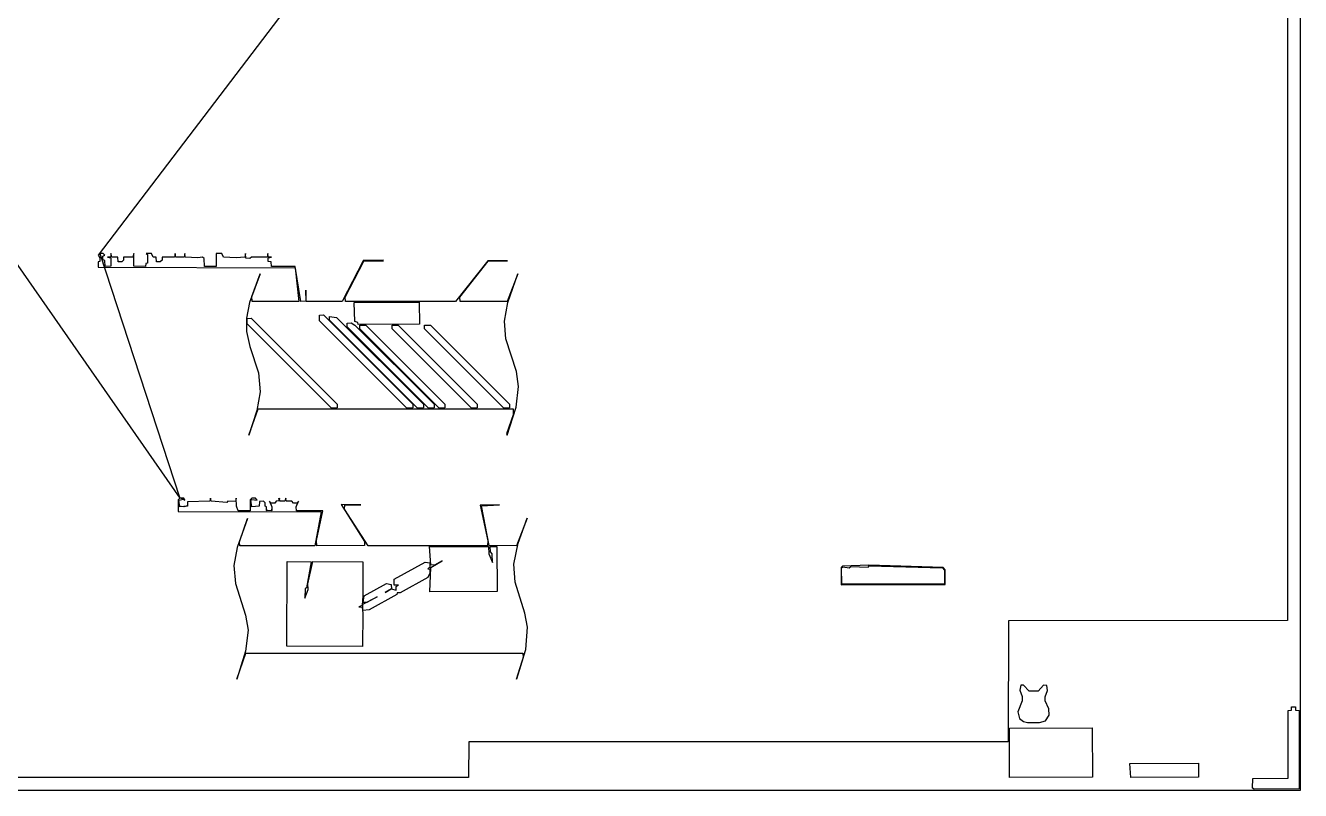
# Model space of a CAD drawing. Extents: x -313 to 313, y -223 to 223.
# Drawn here: x 28.8 to 313, y -222.7 to -52.2 of the extents above; entities that cross this region are included whole.
import ezdxf

# ---------------------------------------------------------------- set-up
doc = ezdxf.new("R2010")
doc.units = 0

msp = doc.modelspace()

# ---------------------------------------------------------------- linework, layer by layer
at = {"layer": 'BODY_OUTLINE'}
for p, q in [((312.96, -222.67), (312.89, 222.74)), ((126.61, 3.84), (44.92, -103.4)), ((310.04, -0.1), (310.04, -184.82)), ((63.2, -157.57), (14.34, -87.43)), ((44.92, -103.4), (45.33, -104.01)), ((45.33, -104.83), (44.92, -104.9)), ((44.92, -104.9), (44.92, -106.05)), ((46.08, -103.06), (45.33, -103.06)), ((45.33, -103.06), (63.14, -157.57)), ((45.33, -104.01), (45.33, -104.83)), ((46.01, -103.61), (46.42, -103.4)), ((46.01, -104.42), (46.01, -103.61)), ((46.42, -104.56), (46.01, -104.42)), ((46.42, -103.4), (46.08, -103.06)), ((46.49, -105.92), (46.42, -104.56)), ((47.78, -103.74), (47.03, -103.81)), ((47.03, -103.81), (47.78, -104.01)), ((47.98, -103.81), (47.78, -103.06)), ((47.78, -103.06), (47.78, -103.74)), ((47.78, -104.01), (47.78, -105.85)), ((49.34, -103.81), (47.98, -103.81)), ((49.41, -104.9), (49.34, -103.81)), ((50.22, -104.9), (49.41, -104.9)), ((50.63, -104.49), (50.22, -104.9)), ((52.67, -103.81), (50.63, -103.81)), ((50.63, -103.81), (50.63, -104.49)), ((52.87, -103.06), (52.67, -103.81)), ((52.87, -105.85), (52.87, -103.06)), ((56.82, -103.06), (55.66, -103.06)), ((55.66, -103.06), (55.93, -103.27)), ((55.93, -103.27), (55.93, -105.17)), ((57.22, -103.81), (56.82, -103.06)), ((57.9, -103.81), (57.22, -103.81)), ((57.97, -104.9), (57.9, -103.81)), ((58.79, -104.9), (57.97, -104.9)), ((59.19, -104.49), (58.79, -104.9)), ((61.98, -103.81), (59.19, -103.81)), ((59.19, -103.81), (59.19, -104.49)), ((62.12, -103.06), (61.98, -103.81)), ((62.25, -103.81), (62.12, -103.06)), ((64.09, -103.81), (62.25, -103.81)), ((64.29, -103.06), (64.09, -103.81)), ((64.36, -103.81), (64.29, -103.06)), ((67.15, -104.01), (64.36, -103.81)), ((68.23, -103.81), (67.15, -104.01)), ((68.57, -104.15), (68.23, -103.81)), ((68.64, -105.92), (68.57, -104.15)), ((71.29, -103.06), (71.22, -105.92)), ((72.51, -103.06), (71.29, -103.06)), ((72.92, -103.81), (72.51, -103.06)), ((75.71, -104.01), (72.92, -103.81)), ((77.68, -103.81), (75.71, -104.01)), ((77.82, -103.06), (77.68, -103.81)), ((77.88, -104.08), (77.82, -103.06)), ((78.77, -104.15), (77.88, -104.08)), ((79.11, -103.81), (78.77, -104.15)), ((82.64, -103.81), (79.11, -103.81)), ((82.78, -103.06), (82.64, -103.81)), ((82.84, -103.74), (82.78, -103.06)), ((83.59, -103.88), (82.84, -103.74)), ((82.84, -104.01), (83.59, -103.88)), ((82.84, -104.83), (82.84, -104.01)), ((83.52, -104.9), (82.84, -104.83)), ((83.59, -105.92), (83.52, -104.9)), ((104.18, -104.49), (99.36, -113.73)), ((100.04, -112.78), (104.18, -104.76)), ((108.53, -104.63), (104.18, -104.49)), ((104.18, -104.76), (108.53, -104.63)), ((131.78, -104.63), (124.64, -113.73)), ((125.59, -112.78), (131.91, -104.76)), ((136.19, -104.63), (131.78, -104.63)), ((131.91, -104.76), (136.19, -104.63)), ((44.92, -106.05), (88.83, -106.19)), ((47.78, -105.85), (46.49, -105.92)), ((55.52, -105.92), (52.87, -105.85)), ((55.59, -105.24), (55.52, -105.92)), ((55.93, -105.17), (55.59, -105.24)), ((71.22, -105.92), (68.64, -105.92)), ((81.08, -107.55), (78.7, -113.94)), ((79.24, -112.65), (81.08, -107.55)), ((88.89, -105.92), (83.59, -105.92)), ((88.83, -106.19), (89.71, -113.73)), ((90.12, -113.73), (88.89, -105.92)), ((138.5, -107.55), (136.13, -113.73)), ((136.26, -113.94), (138.5, -107.55)), ((79.31, -113.73), (79.24, -112.65)), ((91.27, -113.67), (90.12, -113.73)), ((91.34, -113.73), (91.27, -111.22)), ((91.27, -111.22), (91.27, -113.67)), ((100.11, -113.73), (100.04, -112.78)), ((125.66, -113.73), (125.59, -112.78)), ((78.7, -113.94), (78.02, -117.47)), ((89.71, -113.73), (79.31, -113.73)), ((99.36, -113.73), (91.34, -113.73)), ((124.64, -113.73), (100.11, -113.73)), ((136.13, -113.73), (125.66, -113.73)), ((135.51, -118.08), (136.26, -113.94)), ((78.02, -117.47), (78.02, -120.39)), ((135.85, -122.02), (135.51, -118.08)), ((78.02, -120.39), (78.77, -123.79)), ((138.17, -129.36), (135.85, -122.02)), ((78.77, -123.79), (80.67, -129.64)), ((80.67, -129.64), (81.08, -133.85)), ((138.64, -132.69), (138.17, -129.36)), ((138.1, -137.25), (138.64, -132.69)), ((81.08, -133.85), (80.33, -138.06)), ((78.56, -143.5), (80.6, -137.66)), ((80.33, -138.06), (78.56, -143.5)), ((80.6, -137.66), (137.49, -137.66)), ((137.49, -139.01), (135.99, -143.23)), ((136.13, -143.5), (138.1, -137.25)), ((137.49, -137.66), (137.49, -139.01)), ((135.99, -143.23), (136.13, -143.5)), ((63.14, -157.57), (62.8, -157.91)), ((62.8, -157.91), (62.8, -160.56)), ((62.93, -157.98), (63.95, -157.77)), ((63.14, -159.54), (62.93, -157.98)), ((64.29, -157.84), (63.2, -157.57)), ((63.95, -157.77), (64.29, -158.04)), ((64.29, -158.04), (64.29, -157.84)), ((64.9, -158.38), (64.83, -159.33)), ((69.86, -158.25), (64.9, -158.38)), ((70, -157.57), (69.86, -158.25)), ((70.14, -158.25), (70, -157.57)), ((73.6, -158.52), (70.14, -158.25)), ((73.87, -158.25), (73.6, -158.52)), ((75.57, -158.32), (73.87, -158.25)), ((75.71, -157.57), (75.57, -158.32)), ((75.78, -159.33), (75.71, -157.57)), ((79.17, -157.57), (78.83, -157.91)), ((78.83, -157.91), (78.83, -160.42)), ((78.97, -158.04), (79.17, -157.84)), ((79.17, -159.54), (78.97, -158.04)), ((80.06, -157.57), (79.17, -157.57)), ((79.17, -157.84), (80.4, -158.04)), ((80.4, -158.04), (80.06, -157.57)), ((80.94, -158.32), (80.87, -159.33)), ((81.83, -158.25), (80.94, -158.32)), ((82.17, -158.59), (81.83, -158.25)), ((82.17, -159.33), (82.17, -158.59)), ((83.46, -158.66), (83.12, -158.25)), ((83.12, -158.25), (83.66, -159.47)), ((84.34, -158.66), (83.46, -158.66)), ((84.61, -158.25), (84.34, -158.66)), ((85.22, -158.18), (84.61, -158.25)), ((85.36, -157.57), (85.22, -158.18)), ((85.43, -158.25), (85.36, -157.57)), ((86.58, -158.25), (85.43, -158.25)), ((86.79, -157.57), (86.58, -158.25)), ((86.85, -158.25), (86.79, -157.57)), ((88.15, -158.25), (86.85, -158.25)), ((88.49, -158.72), (88.15, -158.25)), ((89.3, -158.72), (88.49, -158.72)), ((89.1, -159.47), (89.64, -158.25)), ((89.64, -158.25), (89.3, -158.72)), ((103.5, -159.06), (99.09, -159)), ((99.09, -159), (104.32, -167.22)), ((99.83, -160.01), (99.9, -159.13)), ((99.9, -159.13), (103.5, -159.06)), ((134.43, -159.06), (130.08, -159.13)), ((130.08, -159.13), (131.78, -167.08)), ((130.42, -159.27), (134.43, -159.06)), ((62.8, -160.56), (94.67, -160.63)), ((64.83, -159.33), (63.14, -159.54)), ((76.18, -160.42), (75.78, -159.33)), ((78.83, -160.42), (76.18, -160.42)), ((80.87, -159.33), (79.17, -159.54)), ((82.5, -159.54), (82.17, -159.33)), ((82.5, -160.35), (82.5, -159.54)), ((83.59, -160.42), (82.5, -160.35)), ((83.66, -159.47), (83.59, -160.42)), ((89.17, -160.42), (89.1, -159.47)), ((95.01, -160.42), (89.17, -160.42)), ((94.67, -160.63), (93.24, -168.17)), ((93.65, -167.01), (95.01, -160.42)), ((105.14, -168.17), (99.83, -160.01)), ((132.12, -168.1), (130.42, -159.27)), ((78.22, -162.12), (75.91, -168.58)), ((76.46, -167.29), (78.22, -162.12)), ((140.61, -162.05), (138.23, -168.17)), ((138.57, -167.63), (140.61, -162.05)), ((76.52, -168.17), (76.46, -167.29)), ((93.72, -168.17), (93.65, -167.01)), ((104.32, -167.22), (104.32, -168.1)), ((131.78, -167.08), (131.71, -168.17)), ((137.62, -172.25), (138.57, -167.63)), ((75.91, -168.58), (75.23, -172.59)), ((93.24, -168.17), (76.52, -168.17)), ((104.32, -168.1), (93.72, -168.17)), ((131.71, -168.17), (105.14, -168.17)), ((138.23, -168.17), (132.12, -168.1)), ((75.23, -172.59), (75.57, -176.6)), ((137.89, -176.33), (137.62, -172.25)), ((75.57, -176.6), (77.82, -183.67)), ((140.07, -183.19), (137.89, -176.33)), ((77.82, -183.67), (78.36, -187)), ((140.68, -186.32), (140.07, -183.19)), ((78.36, -187), (77.82, -191.68)), ((140.27, -191.34), (140.68, -186.32)), ((247.85, -184.89), (247.79, -211.87)), ((310.04, -184.82), (247.85, -184.89)), ((77.82, -191.68), (75.84, -197.94)), ((75.84, -197.94), (77.88, -192.16)), ((77.88, -192.16), (139.59, -192.16)), ((138.17, -197.94), (140.27, -191.34)), ((139.66, -193.11), (138.17, -197.94)), ((139.59, -192.16), (139.66, -193.11)), ((127.56, -211.87), (127.5, -219.82)), ((247.79, -211.87), (127.56, -211.87)), ((127.5, -219.82), (0.14, -219.82)), ((-312.89, -222.74), (312.96, -222.67))]:
    msp.add_line(p, q, dxfattribs=at)
at = {"layer": 'PICKUP_ROUTE'}
for p, q in [((45.26, -103.06), (44.92, -103.4)), ((44.92, -103.4), (45.33, -104.01)), ((45.33, -104.83), (44.92, -104.9)), ((44.92, -104.9), (44.92, -106.05)), ((46.08, -103.06), (45.26, -103.06)), ((45.33, -104.01), (45.33, -104.83)), ((46.01, -103.61), (46.42, -103.4)), ((46.01, -104.42), (46.01, -103.61)), ((46.42, -104.56), (46.01, -104.42)), ((46.42, -103.4), (46.08, -103.06)), ((46.49, -105.92), (46.42, -104.56)), ((47.78, -103.74), (47.03, -103.81)), ((47.03, -103.81), (47.78, -104.01)), ((47.98, -103.81), (47.78, -103.06)), ((47.78, -103.06), (47.78, -103.74)), ((47.78, -104.01), (47.78, -105.85)), ((49.34, -103.81), (47.98, -103.81)), ((49.41, -104.9), (49.34, -103.81)), ((50.22, -104.9), (49.41, -104.9)), ((50.63, -104.49), (50.22, -104.9)), ((52.67, -103.81), (50.63, -103.81)), ((50.63, -103.81), (50.63, -104.49)), ((52.87, -103.06), (52.67, -103.81)), ((52.87, -105.85), (52.87, -103.06)), ((56.82, -103.06), (55.66, -103.06)), ((55.66, -103.06), (55.93, -103.27)), ((55.93, -103.27), (55.93, -105.17)), ((57.22, -103.81), (56.82, -103.06)), ((57.9, -103.81), (57.22, -103.81)), ((57.97, -104.9), (57.9, -103.81)), ((58.79, -104.9), (57.97, -104.9)), ((59.19, -104.49), (58.79, -104.9)), ((61.98, -103.81), (59.19, -103.81)), ((59.19, -103.81), (59.19, -104.49)), ((62.12, -103.06), (61.98, -103.81)), ((62.25, -103.81), (62.12, -103.06)), ((64.09, -103.81), (62.25, -103.81)), ((64.29, -103.06), (64.09, -103.81)), ((64.36, -103.81), (64.29, -103.06)), ((67.15, -104.01), (64.36, -103.81)), ((68.23, -103.81), (67.15, -104.01)), ((68.57, -104.15), (68.23, -103.81)), ((68.64, -105.92), (68.57, -104.15)), ((71.29, -103.06), (71.22, -105.92)), ((72.51, -103.06), (71.29, -103.06)), ((72.92, -103.81), (72.51, -103.06)), ((75.71, -104.01), (72.92, -103.81)), ((77.68, -103.81), (75.71, -104.01)), ((77.82, -103.06), (77.68, -103.81)), ((77.88, -104.08), (77.82, -103.06)), ((78.77, -104.15), (77.88, -104.08)), ((79.11, -103.81), (78.77, -104.15)), ((82.64, -103.81), (79.11, -103.81)), ((82.78, -103.06), (82.64, -103.81)), ((82.84, -103.74), (82.78, -103.06)), ((83.59, -103.88), (82.84, -103.74)), ((82.84, -104.01), (83.59, -103.88)), ((82.84, -104.83), (82.84, -104.01)), ((83.52, -104.9), (82.84, -104.83)), ((83.59, -105.92), (83.52, -104.9)), ((104.05, -104.63), (99.36, -113.73)), ((100.04, -112.78), (104.18, -104.76)), ((108.53, -104.49), (104.05, -104.63)), ((104.18, -104.76), (108.53, -104.49)), ((131.78, -104.63), (124.64, -113.73)), ((125.59, -112.78), (131.91, -104.76)), ((136.19, -104.63), (131.78, -104.63)), ((131.91, -104.76), (136.19, -104.63)), ((44.92, -106.05), (88.83, -106.19)), ((47.78, -105.85), (46.49, -105.92)), ((55.52, -105.92), (52.87, -105.85)), ((55.59, -105.24), (55.52, -105.92)), ((55.93, -105.17), (55.59, -105.24)), ((71.22, -105.92), (68.64, -105.92)), ((81.08, -107.55), (78.7, -113.94)), ((79.24, -112.65), (81.08, -107.55)), ((88.89, -105.92), (83.59, -105.92)), ((88.83, -106.19), (89.71, -113.73)), ((90.12, -113.73), (88.89, -105.92)), ((138.5, -107.55), (136.13, -113.73)), ((136.26, -113.94), (138.5, -107.55)), ((79.31, -113.73), (79.24, -112.65)), ((91.27, -113.67), (90.12, -113.73)), ((91.34, -113.73), (91.27, -111.22)), ((91.27, -111.22), (91.27, -113.67)), ((100.11, -113.73), (100.04, -112.78)), ((125.66, -113.73), (125.59, -112.78)), ((78.7, -113.94), (78.02, -117.47)), ((89.71, -113.73), (79.31, -113.73)), ((99.36, -113.73), (91.34, -113.73)), ((124.64, -113.73), (100.11, -113.73)), ((136.13, -113.73), (125.66, -113.73)), ((135.51, -118.08), (136.26, -113.94)), ((78.02, -117.47), (78.02, -120.39)), ((135.85, -122.02), (135.51, -118.08)), ((78.02, -120.39), (78.77, -123.79)), ((138.17, -129.36), (135.85, -122.02)), ((78.77, -123.79), (80.67, -129.64)), ((80.67, -129.64), (81.08, -133.85)), ((138.64, -132.69), (138.17, -129.36)), ((138.1, -137.25), (138.64, -132.69)), ((81.08, -133.85), (80.33, -138.06)), ((78.56, -143.5), (80.6, -137.66)), ((80.33, -138.06), (78.56, -143.5)), ((80.6, -137.66), (137.49, -137.66)), ((137.49, -139.01), (135.99, -143.23)), ((136.13, -143.5), (138.1, -137.25)), ((137.49, -137.66), (137.49, -139.01)), ((135.99, -143.23), (136.13, -143.5)), ((63.14, -157.57), (62.8, -157.91)), ((62.8, -157.91), (62.8, -160.56)), ((62.93, -157.98), (63.95, -157.77)), ((62.93, -159.33), (62.93, -157.98)), ((64.02, -157.57), (63.14, -157.57)), ((63.95, -157.77), (64.29, -158.04)), ((64.29, -158.04), (64.02, -157.57)), ((69.86, -158.25), (64.9, -158.38)), ((64.9, -158.38), (64.9, -159.27)), ((70, -157.57), (69.86, -158.25)), ((70.14, -158.25), (70, -157.57)), ((73.6, -158.52), (70.14, -158.25)), ((73.87, -158.25), (73.6, -158.52)), ((75.57, -158.32), (73.87, -158.25)), ((75.71, -157.57), (75.57, -158.32)), ((75.78, -159.33), (75.71, -157.57)), ((79.17, -157.57), (78.83, -157.91)), ((78.83, -157.91), (78.83, -160.42)), ((78.97, -158.04), (79.17, -157.84)), ((79.17, -159.54), (78.97, -158.04)), ((80.06, -157.57), (79.17, -157.57)), ((79.17, -157.84), (80.4, -158.04)), ((80.4, -158.04), (80.06, -157.57)), ((80.94, -158.32), (80.87, -159.33)), ((81.83, -158.25), (80.94, -158.32)), ((82.17, -158.59), (81.83, -158.25)), ((82.17, -159.33), (82.17, -158.59)), ((83.46, -158.66), (83.12, -158.25)), ((83.12, -158.25), (83.66, -159.47)), ((84.34, -158.66), (83.46, -158.66)), ((84.61, -158.25), (84.34, -158.66)), ((85.22, -158.18), (84.61, -158.25)), ((85.43, -158.25), (85.22, -157.57)), ((85.22, -157.57), (85.22, -158.18)), ((86.58, -158.25), (85.43, -158.25)), ((86.79, -157.57), (86.58, -158.25)), ((86.85, -158.25), (86.79, -157.57)), ((88.15, -158.25), (86.85, -158.25)), ((88.49, -158.72), (88.15, -158.25)), ((89.3, -158.72), (88.49, -158.72)), ((89.1, -159.47), (89.64, -158.25)), ((89.64, -158.25), (89.3, -158.72)), ((103.5, -159.06), (99.09, -159)), ((99.09, -159), (104.32, -167.22)), ((99.83, -160.01), (99.9, -159.13)), ((99.9, -159.13), (103.5, -159.06)), ((134.43, -159.06), (130.08, -159.13)), ((130.08, -159.13), (131.78, -167.08)), ((130.42, -159.27), (134.43, -159.06)), ((62.8, -160.56), (94.67, -160.63)), ((64.02, -159.54), (62.93, -159.33)), ((64.9, -159.27), (64.02, -159.54)), ((76.18, -160.42), (75.78, -159.33)), ((78.83, -160.42), (76.18, -160.42)), ((80.87, -159.33), (79.17, -159.54)), ((82.5, -159.54), (82.17, -159.33)), ((82.57, -160.42), (82.5, -159.54)), ((83.66, -160.35), (82.57, -160.42)), ((83.66, -159.47), (83.66, -160.35)), ((89.17, -160.42), (89.1, -159.47)), ((95.01, -160.42), (89.17, -160.42)), ((94.67, -160.63), (93.24, -168.17)), ((93.65, -167.01), (95.01, -160.42)), ((105.14, -168.17), (99.83, -160.01)), ((132.12, -168.1), (130.42, -159.27)), ((78.22, -162.12), (75.91, -168.58)), ((76.46, -167.29), (78.22, -162.12)), ((140.61, -162.05), (138.23, -168.17)), ((138.57, -167.63), (140.61, -162.05)), ((76.52, -168.17), (76.46, -167.29)), ((93.72, -168.17), (93.65, -167.01)), ((104.32, -167.22), (104.32, -168.1)), ((131.78, -167.08), (131.71, -168.17)), ((137.62, -172.25), (138.57, -167.63)), ((75.91, -168.58), (75.23, -172.59)), ((93.24, -168.17), (76.52, -168.17)), ((104.32, -168.1), (93.72, -168.17)), ((131.71, -168.17), (105.14, -168.17)), ((138.23, -168.17), (132.12, -168.1)), ((75.23, -172.59), (75.57, -176.6)), ((137.89, -176.33), (137.62, -172.25)), ((75.57, -176.6), (77.82, -183.67)), ((140.07, -183.19), (137.89, -176.33)), ((77.82, -183.67), (78.36, -187)), ((140.68, -186.32), (140.07, -183.19)), ((78.36, -187), (77.82, -191.68)), ((140.27, -191.34), (140.68, -186.32)), ((77.82, -191.68), (75.84, -197.94)), ((75.84, -197.94), (77.88, -192.16)), ((77.88, -192.16), (139.59, -192.16)), ((138.17, -197.94), (140.27, -191.34)), ((139.66, -193.11), (138.17, -197.94)), ((139.59, -192.16), (139.66, -193.11))]:
    msp.add_line(p, q, dxfattribs=at)
at = {"layer": 'SMALL_FEATURE'}
for p, q in [((102.01, -113.94), (116.49, -113.87)), ((102.15, -118.15), (102.01, -113.94)), ((116.49, -113.87), (116.55, -118.76)), ((78.16, -117.54), (79.04, -117.47)), ((78.16, -118.69), (78.16, -117.54)), ((96.98, -137.52), (78.16, -118.69)), ((79.04, -117.47), (98.2, -136.64)), ((94.26, -116.79), (95.15, -116.72)), ((94.26, -118.01), (94.26, -116.79)), ((113.77, -137.52), (94.26, -118.01)), ((95.15, -116.72), (115.06, -136.64)), ((96.5, -117.06), (98.07, -117.27)), ((96.5, -117.88), (96.5, -117.06)), ((116.15, -137.52), (96.5, -117.88)), ((98.07, -117.27), (117.44, -136.64)), ((100.45, -118.56), (101.33, -118.49)), ((100.45, -119.37), (100.45, -118.56)), ((101.33, -118.49), (102.15, -118.97)), ((102.83, -118.42), (102.15, -118.15)), ((102.15, -118.97), (119.82, -136.64)), ((102.89, -118.83), (102.83, -118.42)), ((116.55, -118.76), (102.89, -118.83)), ((103.3, -119.03), (104.59, -118.97)), ((103.3, -119.85), (103.3, -119.03)), ((104.59, -118.97), (122.26, -136.64)), ((110.5, -119.03), (111.8, -118.97)), ((110.5, -119.85), (110.5, -119.03)), ((111.8, -118.97), (129.47, -136.64)), ((117.71, -119.03), (119, -118.97)), ((117.71, -119.85), (117.71, -119.03)), ((119, -118.97), (136.67, -136.64)), ((118.59, -137.52), (100.45, -119.37)), ((120.97, -137.52), (103.3, -119.85)), ((128.17, -137.52), (110.5, -119.85)), ((135.38, -137.52), (117.71, -119.85)), ((98.2, -137.45), (96.98, -137.52)), ((98.2, -136.64), (98.2, -137.45)), ((115.06, -137.45), (113.77, -137.52)), ((115.06, -136.64), (115.06, -137.45)), ((117.44, -137.45), (116.15, -137.52)), ((117.44, -136.64), (117.44, -137.45)), ((119.82, -137.45), (118.59, -137.52)), ((119.82, -136.64), (119.82, -137.45)), ((122.26, -137.45), (120.97, -137.52)), ((122.26, -136.64), (122.26, -137.45)), ((129.47, -137.45), (128.17, -137.52)), ((129.47, -136.64), (129.47, -137.45)), ((136.67, -137.45), (135.38, -137.52)), ((136.67, -136.64), (136.67, -137.45)), ((118.8, -168.37), (131.98, -168.31)), ((119.07, -172.45), (118.8, -168.37)), ((131.98, -168.31), (132.05, -170)), ((132.05, -170), (132.86, -171.91)), ((132.32, -168.37), (133.82, -168.31)), ((132.39, -169.53), (132.32, -168.37)), ((132.8, -170), (132.39, -169.53)), ((132.86, -171.91), (132.8, -170)), ((133.82, -168.31), (133.88, -178.36)), ((86.99, -190.6), (87.06, -171.7)), ((87.06, -171.7), (92.43, -171.77)), ((92.43, -171.77), (91.41, -177.55)), ((91.68, -176.67), (92.77, -171.7)), ((92.77, -171.7), (103.98, -171.77)), ((103.98, -171.77), (103.98, -179.38)), ((110.91, -175.65), (117.84, -171.84)), ((117.84, -171.84), (118.86, -171.98)), ((118.86, -173.06), (118.46, -173.33)), ((118.46, -173.33), (118.86, -173.4)), ((118.86, -171.98), (118.86, -173.06)), ((118.86, -178.43), (119.07, -173.06)), ((119.07, -173.06), (121.65, -171.57)), ((119.95, -172.52), (119.07, -172.45)), ((121.65, -171.57), (119.95, -172.52)), ((210.88, -172.72), (210.54, -173.06)), ((210.54, -173.06), (210.54, -176.87)), ((210.68, -173.13), (210.95, -172.86)), ((210.75, -176.73), (210.68, -173.13)), ((216.73, -172.52), (210.88, -172.72)), ((210.95, -172.86), (212.38, -173.13)), ((212.38, -173.13), (212.72, -172.79)), ((212.72, -172.79), (216.59, -172.93)), ((216.59, -172.93), (216.8, -172.66)), ((233.31, -173), (216.73, -172.52)), ((216.8, -172.66), (233.17, -173.13)), ((233.17, -173.13), (233.58, -173.61)), ((233.72, -173.54), (233.31, -173)), ((110.91, -176.94), (110.91, -175.65)), ((118.46, -175.24), (112.27, -178.64)), ((118.86, -174.29), (118.46, -175.24)), ((118.86, -173.4), (118.86, -174.29)), ((233.58, -173.61), (233.58, -176.67)), ((233.72, -176.8), (233.72, -173.54)), ((91.07, -177.68), (91, -179.86)), ((91, -179.86), (91.75, -177.96)), ((91.41, -177.55), (91.07, -177.68)), ((91.75, -177.96), (91.68, -176.67)), ((104.25, -179.32), (109.21, -176.6)), ((111.52, -179.04), (105.34, -182.44)), ((110.37, -177.75), (108.94, -178.57)), ((108.94, -178.57), (110.3, -177.82)), ((109.21, -176.6), (110.23, -176.8)), ((110.23, -176.8), (110.37, -177.75)), ((110.3, -177.82), (111.39, -178.09)), ((111.93, -176.94), (110.91, -176.94)), ((111.39, -177.28), (111.93, -176.94)), ((111.39, -178.09), (111.39, -177.28)), ((111.59, -178.64), (111.52, -179.04)), ((112.27, -178.64), (111.59, -178.64)), ((133.88, -178.36), (118.86, -178.43)), ((210.54, -176.87), (233.72, -176.8)), ((233.58, -176.67), (210.75, -176.73)), ((103.78, -181.49), (103.03, -181.83)), ((103.03, -181.83), (103.78, -181.9)), ((103.98, -179.38), (103.78, -181.49)), ((103.98, -181.22), (107.17, -179.59)), ((103.98, -182.58), (103.98, -181.22)), ((104.05, -180.81), (104.25, -179.32)), ((104.86, -180.81), (104.05, -180.81)), ((107.17, -179.59), (104.86, -180.81)), ((103.78, -181.9), (103.98, -183.19)), ((103.98, -183.19), (103.91, -190.67)), ((105.34, -182.44), (103.98, -182.58)), ((103.91, -190.67), (86.99, -190.6)), ((250.64, -199.23), (250.37, -200.38)), ((250.37, -200.38), (250.91, -201.81)), ((251.25, -199.23), (250.64, -199.23)), ((252.48, -200.59), (251.25, -199.23)), ((254.45, -200.59), (252.48, -200.59)), ((255.67, -199.23), (254.45, -200.59)), ((256.42, -199.36), (255.67, -199.23)), ((256.01, -201.88), (256.55, -200.45)), ((256.55, -200.45), (256.42, -199.36)), ((250.91, -202.76), (249.96, -205.21)), ((250.91, -201.81), (250.91, -202.76)), ((256.01, -202.76), (256.01, -201.88)), ((256.83, -204.53), (256.01, -202.76)), ((256.96, -205.96), (256.83, -204.53)), ((310.92, -204.8), (310.99, -204.12)), ((310.99, -204.12), (311.81, -204.12)), ((311.81, -204.12), (311.87, -204.87)), ((249.96, -205.21), (250.3, -206.7)), ((250.3, -206.7), (251.18, -207.38)), ((251.18, -207.38), (252.14, -207.59)), ((254.79, -207.59), (256.15, -207.18)), ((256.15, -207.18), (256.96, -205.96)), ((310.24, -204.94), (310.92, -204.8)), ((310.24, -220.02), (310.24, -204.94)), ((311.87, -204.87), (312.69, -204.94)), ((312.69, -204.94), (312.69, -222.4)), ((248.06, -208.81), (266.54, -208.74)), ((248.13, -219.82), (248.06, -208.81)), ((252.14, -207.59), (254.79, -207.59)), ((266.54, -208.74), (266.61, -219.75)), ((274.9, -216.69), (290.19, -216.63)), ((275.17, -219.82), (274.9, -216.69)), ((290.19, -216.63), (290.26, -219.75)), ((266.61, -219.75), (248.13, -219.82)), ((290.26, -219.75), (275.17, -219.82)), ((302.29, -222.2), (302.36, -220.09)), ((302.36, -220.09), (310.24, -220.02)), ((302.63, -222.47), (302.29, -222.2)), ((312.69, -222.4), (302.63, -222.47))]:
    msp.add_line(p, q, dxfattribs=at)

doc.saveas('drawing.dxf')
